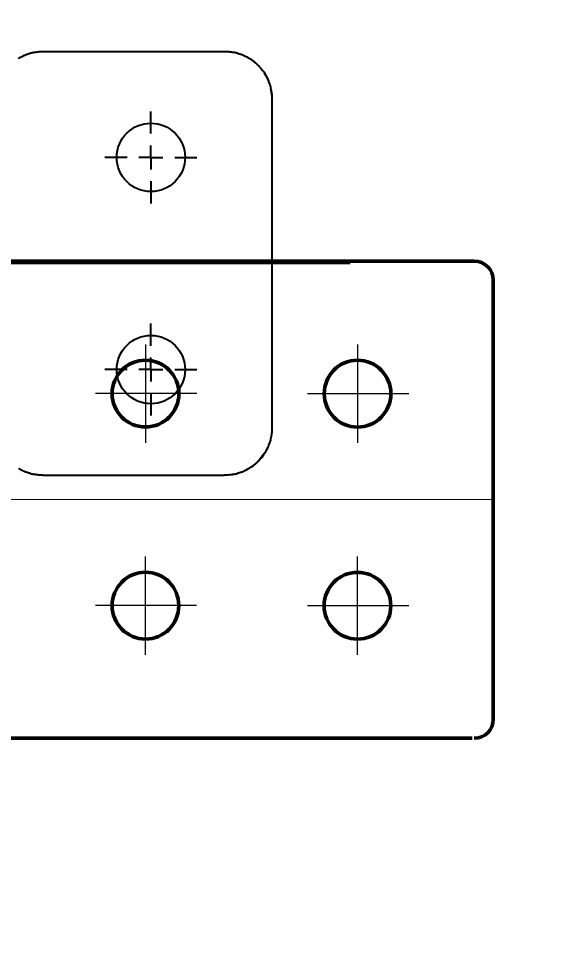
# Model space of a CAD drawing. Header units: inches. Extents: x 198356 to 209798, y -190593 to -183267.
# Drawn here: x 204045.8 to 204158.5, y -184497.5 to -184301.5 of the extents above; entities that cross this region are included whole.
import ezdxf

# ---------------------------------------------------------------- set-up
doc = ezdxf.new("R2010")
doc.units = ezdxf.units.IN
doc.header["$LTSCALE"] = 13
doc.linetypes.add('CENTERX2', pattern=[101.6, 63.5, -12.7, 12.7, -12.7])
doc.linetypes.add('点画线', pattern=[18, 12, -2, 2, -2])
doc.layers.add('1', color=4, linetype='Continuous')
for name, color, linetype, lineweight in [('2细实线', 3, 'Continuous', 20), ('中心线层', 1, '点画线', 18), ('标注、文本', 3, 'Continuous', 25), ('粗实线层', 7, 'Continuous', 35)]:
    doc.layers.add(name, color=color, linetype=linetype, lineweight=lineweight)
doc.styles.get("Standard").update_dxf_attribs({"font": 'gbenor.shx', "bigfont": 'gbcbig.shx'})
doc.dimstyles.new('英寸 1-10', dxfattribs={"dimscale": 14, "dimtxt": 3.5, "dimasz": 2, "dimexe": 1.5, "dimexo": 0.5, "dimgap": 0.5, "dimtad": 1, "dimtoh": 1, "dimdec": 0, "dimdsep": 46, "dimtxsty": 'Standard', "dimcen": 2.5, "dimclrd": 3, "dimclre": 3, "dimclrt": 3, "dimadec": 0, "dimazin": 2, "dimtfac": 1, "dimtdec": 0, "dimtmove": 0, "dimatfit": 2, "dimfxl": 1, "dimarcsym": 0})

# ---------------------------------------------------------------- blocks, each defined once
blk = doc.blocks.new('*D101')
at = {"layer": '2细实线', "color": 3, "linetype": 'ByBlock', "lineweight": -2}
for p, q in [((204482.46, -183812.81), (204702.34, -183812.81)), ((204681.34, -183854.81), (204681.34, -185990.8)), ((204332.46, -186032.8), (204702.34, -186032.8)), ((201100.83, -188826.91), (201100.83, -188994.78)), ((199830.83, -188846.49), (199830.83, -188994.78)), ((201072.83, -188973.78), (199858.83, -188973.78))]:
    blk.add_line(p, q, dxfattribs=at)
at = {"layer": '2细实线', "color": 3, "linetype": 'ByBlock'}
for points in [[(204674.34, -183854.81), (204688.34, -183854.81), (204681.34, -183812.81)], [(204674.34, -185990.8), (204688.34, -185990.8), (204681.34, -186032.8)], [(199858.83, -188969.12), (199858.83, -188978.45), (199830.83, -188973.78)], [(201072.83, -188969.12), (201072.83, -188978.45), (201100.83, -188973.78)]]:
    blk.add_solid(points, dxfattribs=at)
at = {"layer": 'Defpoints', "color": 0, "linetype": 'ByBlock'}
for p in [(204475.46, -183812.81), (204325.46, -186032.8), (204681.34, -186032.8), (201100.83, -188819.91), (199830.83, -188839.49), (199830.83, -188973.78)]:
    blk.add_point(p, dxfattribs=at)
at = {"layer": '2细实线', "color": 3, "linetype": 'ByBlock', "insert": (204636.06, -185152.31), "char_height": 73.5, "attachment_point": 5, "rotation": 90}
blk.add_mtext('2220 [87]', dxfattribs=at)
at = {"layer": '2细实线', "color": 3, "linetype": 'ByBlock', "insert": (200465.83, -188941.26), "char_height": 49, "attachment_point": 5}
blk.add_mtext('1270 [50]', dxfattribs=at)
blk = doc.blocks.new('A$C1E121E43')
at = {"layer": '1', "ltscale": 5}
for p, q in [((365.13, 117.8), (403.17, 117.8)), ((413.15, 107.82), (413.15, 38.82)), ((403.17, 28.85), (365.13, 28.85))]:
    blk.add_line(p, q, dxfattribs=at)
at = {"layer": '1', "color": 1, "linetype": 'CENTERX2', "lineweight": -3, "ltscale": 0.1}
for p, q in [((387.75, 100.57), (387.75, 105.22)), ((387.75, 95.55), (387.75, 98.09)), ((382.79, 95.55), (378.13, 95.55)), ((387.75, 95.55), (385.27, 95.55)), ((387.75, 95.55), (390.29, 95.55)), ((387.75, 95.55), (387.75, 93.07)), ((392.77, 95.55), (397.42, 95.55)), ((387.75, 90.59), (387.75, 85.93)), ((429.62, 73.32), (0, 73.32)), ((387.75, 56.06), (387.75, 60.71)), ((387.75, 51.1), (387.75, 53.58)), ((382.79, 51.1), (378.13, 51.1)), ((387.75, 51.1), (385.27, 51.1)), ((387.75, 51.1), (390.29, 51.1)), ((387.75, 51.1), (387.75, 48.56)), ((392.77, 51.1), (397.42, 51.1)), ((387.75, 46.08), (387.75, 41.42))]:
    blk.add_line(p, q, dxfattribs=at)
at = {"layer": '1', "ltscale": 5}
for points in [[(359.99, 116.35), (360.11, 116.47), (361.08, 116.95), (361.2, 117.01), (361.32, 117.01), (361.44, 117.08), (361.56, 117.14), (361.69, 117.2), (361.81, 117.2), (361.93, 117.26), (361.99, 117.32), (362.11, 117.32), (362.35, 117.44), (362.47, 117.44), (362.59, 117.5), (362.71, 117.5), (362.83, 117.56), (363.08, 117.56), (363.2, 117.62), (363.32, 117.62), (363.44, 117.68), (363.68, 117.68), (364.77, 117.8), (365.13, 117.8)], [(403.17, 117.8), (404.2, 117.8), (404.32, 117.74), (404.68, 117.74), (404.8, 117.68), (405.04, 117.68), (405.17, 117.62), (405.29, 117.62), (405.41, 117.56), (405.65, 117.56), (405.77, 117.5), (405.89, 117.5), (405.95, 117.44), (406.07, 117.38), (406.19, 117.38), (406.31, 117.32), (406.44, 117.32), (406.68, 117.2), (406.8, 117.14), (406.92, 117.14), (407.04, 117.08), (407.16, 117.01), (407.22, 116.95), (407.34, 116.95), (407.46, 116.89), (407.58, 116.83), (407.71, 116.77), (407.77, 116.71), (407.89, 116.65), (408.13, 116.53), (408.25, 116.47), (408.31, 116.41), (408.43, 116.35), (408.55, 116.29), (408.61, 116.23), (410, 115.14), (410.06, 115.08), (410.18, 115.02), (410.24, 114.9), (410.37, 114.84), (410.43, 114.72), (411.45, 113.51), (412.3, 112), (412.3, 111.87), (412.36, 111.81), (412.48, 111.57), (412.48, 111.45), (412.66, 111.09), (412.66, 110.97), (412.72, 110.85), (412.72, 110.73), (412.78, 110.6), (412.85, 110.54), (412.85, 110.42), (412.91, 110.3), (412.91, 110.06), (413.15, 108.37), (413.15, 107.82)], [(413.15, 38.82), (413.15, 37.86), (413.09, 37.74), (413.09, 37.37), (413.03, 37.25), (413.03, 37.01), (412.97, 36.89), (412.97, 36.77), (412.91, 36.65), (412.91, 36.4), (412.85, 36.28), (412.85, 36.16), (412.78, 36.1), (412.72, 35.98), (412.72, 35.86), (412.66, 35.74), (412.66, 35.62), (412.48, 35.26), (412.48, 35.13), (412.36, 34.89), (412.3, 34.83), (412.3, 34.71), (412.12, 34.35), (412.06, 34.29), (411.82, 33.8), (411.76, 33.74), (411.64, 33.5), (411.58, 33.44), (410.49, 32.05), (410.43, 31.99), (410.37, 31.87), (410.24, 31.81), (410.18, 31.69), (410.06, 31.63), (408.85, 30.6), (407.34, 29.75), (407.22, 29.75), (407.16, 29.69), (406.92, 29.57), (406.8, 29.57), (406.68, 29.51), (406.56, 29.45), (406.44, 29.39), (406.31, 29.39), (406.19, 29.33), (406.07, 29.33), (405.95, 29.27), (405.89, 29.21), (405.77, 29.21), (405.65, 29.15), (405.41, 29.15), (403.71, 28.91), (403.17, 28.91)], [(365.13, 28.85), (365.01, 28.91), (364.16, 28.91), (364.04, 28.97), (363.68, 28.97), (363.56, 29.03), (363.32, 29.03), (363.2, 29.09), (363.08, 29.09), (362.96, 29.15), (362.71, 29.15), (362.59, 29.21), (362.47, 29.21), (362.41, 29.27), (362.29, 29.33), (362.17, 29.33), (362.05, 29.39), (361.93, 29.39), (361.81, 29.45), (361.56, 29.57), (361.44, 29.57), (361.2, 29.69), (361.14, 29.75), (361.02, 29.75), (360.66, 29.93), (360.6, 29.99), (360.35, 30.12), (360.23, 30.18), (360.11, 30.24), (360.05, 30.3)]]:
    blk.add_lwpolyline(points, dxfattribs=at)
for centre in [(387.78, 95.58), (387.78, 51.07)]:
    blk.add_circle(centre, 7.17, dxfattribs=at)
for points in [[(363.8, 117.74), (364.38, 117.7), (364.27, 117.83), (364.77, 117.8)], [(360.35, 116.59), (360.6, 116.69), (360.87, 116.78), (361.08, 116.95)], [(408.73, 116.17), (409.2, 115.83), (409.6, 115.54), (410, 115.14)], [(410.49, 114.66), (410.85, 114.31), (411.11, 113.89), (411.45, 113.51)], [(411.58, 113.27), (411.83, 112.91), (412.08, 112.39), (412.3, 112)], [(412.97, 109.94), (413.04, 109.47), (413.17, 108.85), (413.15, 108.37)], [(410, 31.57), (409.65, 31.2), (409.24, 30.94), (408.85, 30.6)], [(411.51, 33.32), (411.18, 32.85), (410.89, 32.46), (410.49, 32.05)], [(408.61, 30.48), (408.25, 30.23), (407.74, 29.97), (407.34, 29.75)], [(405.29, 29.09), (404.82, 29.02), (404.19, 28.89), (403.71, 28.91)]]:
    blk.add_open_spline(points, degree=3, dxfattribs=at)

msp = doc.modelspace()

# ---------------------------------------------------------------- linework, layer by layer
at = {"layer": '中心线层'}
for p, q in [((204072.464, -184369.759), (204072.464, -184390.425)), ((204116.964, -184369.773), (204116.964, -184390.439)), ((204083.21, -184380.092), (204061.986, -184380.092)), ((204127.71, -184380.106), (204106.486, -184380.106)), ((204145.464, -184402.342), (203877.638, -184402.3)), ((204072.454, -184434.902), (204072.461, -184414.236)), ((204116.954, -184434.916), (204116.961, -184414.25)), ((204083.203, -184424.572), (204061.979, -184424.566)), ((204127.703, -184424.586), (204106.479, -184424.58))]:
    msp.add_line(p, q, dxfattribs=at)
at = {"layer": '粗实线层', "lineweight": 50}
for p, q in [((203889.464, -184352.3), (204141.464, -184352.3)), ((204145.464, -184356.3), (204145.464, -184448.398)), ((203889.464, -184452.37), (204140.993, -184452.37))]:
    msp.add_line(p, q, dxfattribs=at)
for centre in [(204072.464, -184380.092), (204116.964, -184380.106), (204072.457, -184424.569), (204116.957, -184424.583)]:
    msp.add_circle(centre, 7, dxfattribs=at)
for centre, start, end in [((204141.464, -184356.3), 0, 90), ((204141.464, -184448.398), 270, 0)]:
    msp.add_arc(centre, 4, start, end, dxfattribs=at)

# ---------------------------------------------------------------- block references
at = {"layer": '标注、文本'}
msp.add_blockref('A$C1E121E43', (203685.824, -184426.125), dxfattribs=at)

# ---------------------------------------------------------------- dimensions: what is measured, and where the dimension line sits
at = {"layer": '2细实线', "linetype": 'ByBlock'}
dim = msp.add_linear_dim(base=(204681.343, -186032.802), p1=(204475.464, -183812.807), p2=(204325.464, -186032.802), angle=90, dimstyle='英寸 1-10', override={"dimtxt": 5.25, "dimasz": 3}, dxfattribs=at)
dim.commit()
dim.dimension.update_dxf_attribs({"geometry": '*D101', "text_midpoint": (204681.343, -185152.306), "dimtype": 160})
dim = msp.add_linear_dim(base=(199830.829, -188973.785), p1=(201100.829, -188819.91), p2=(199830.829, -188839.487), dimstyle='英寸 1-10', dxfattribs=at)
dim.commit()
dim.dimension.update_dxf_attribs({"geometry": '*D101', "text_midpoint": (200465.829, -188941.264)})

doc.saveas('drawing.dxf')
